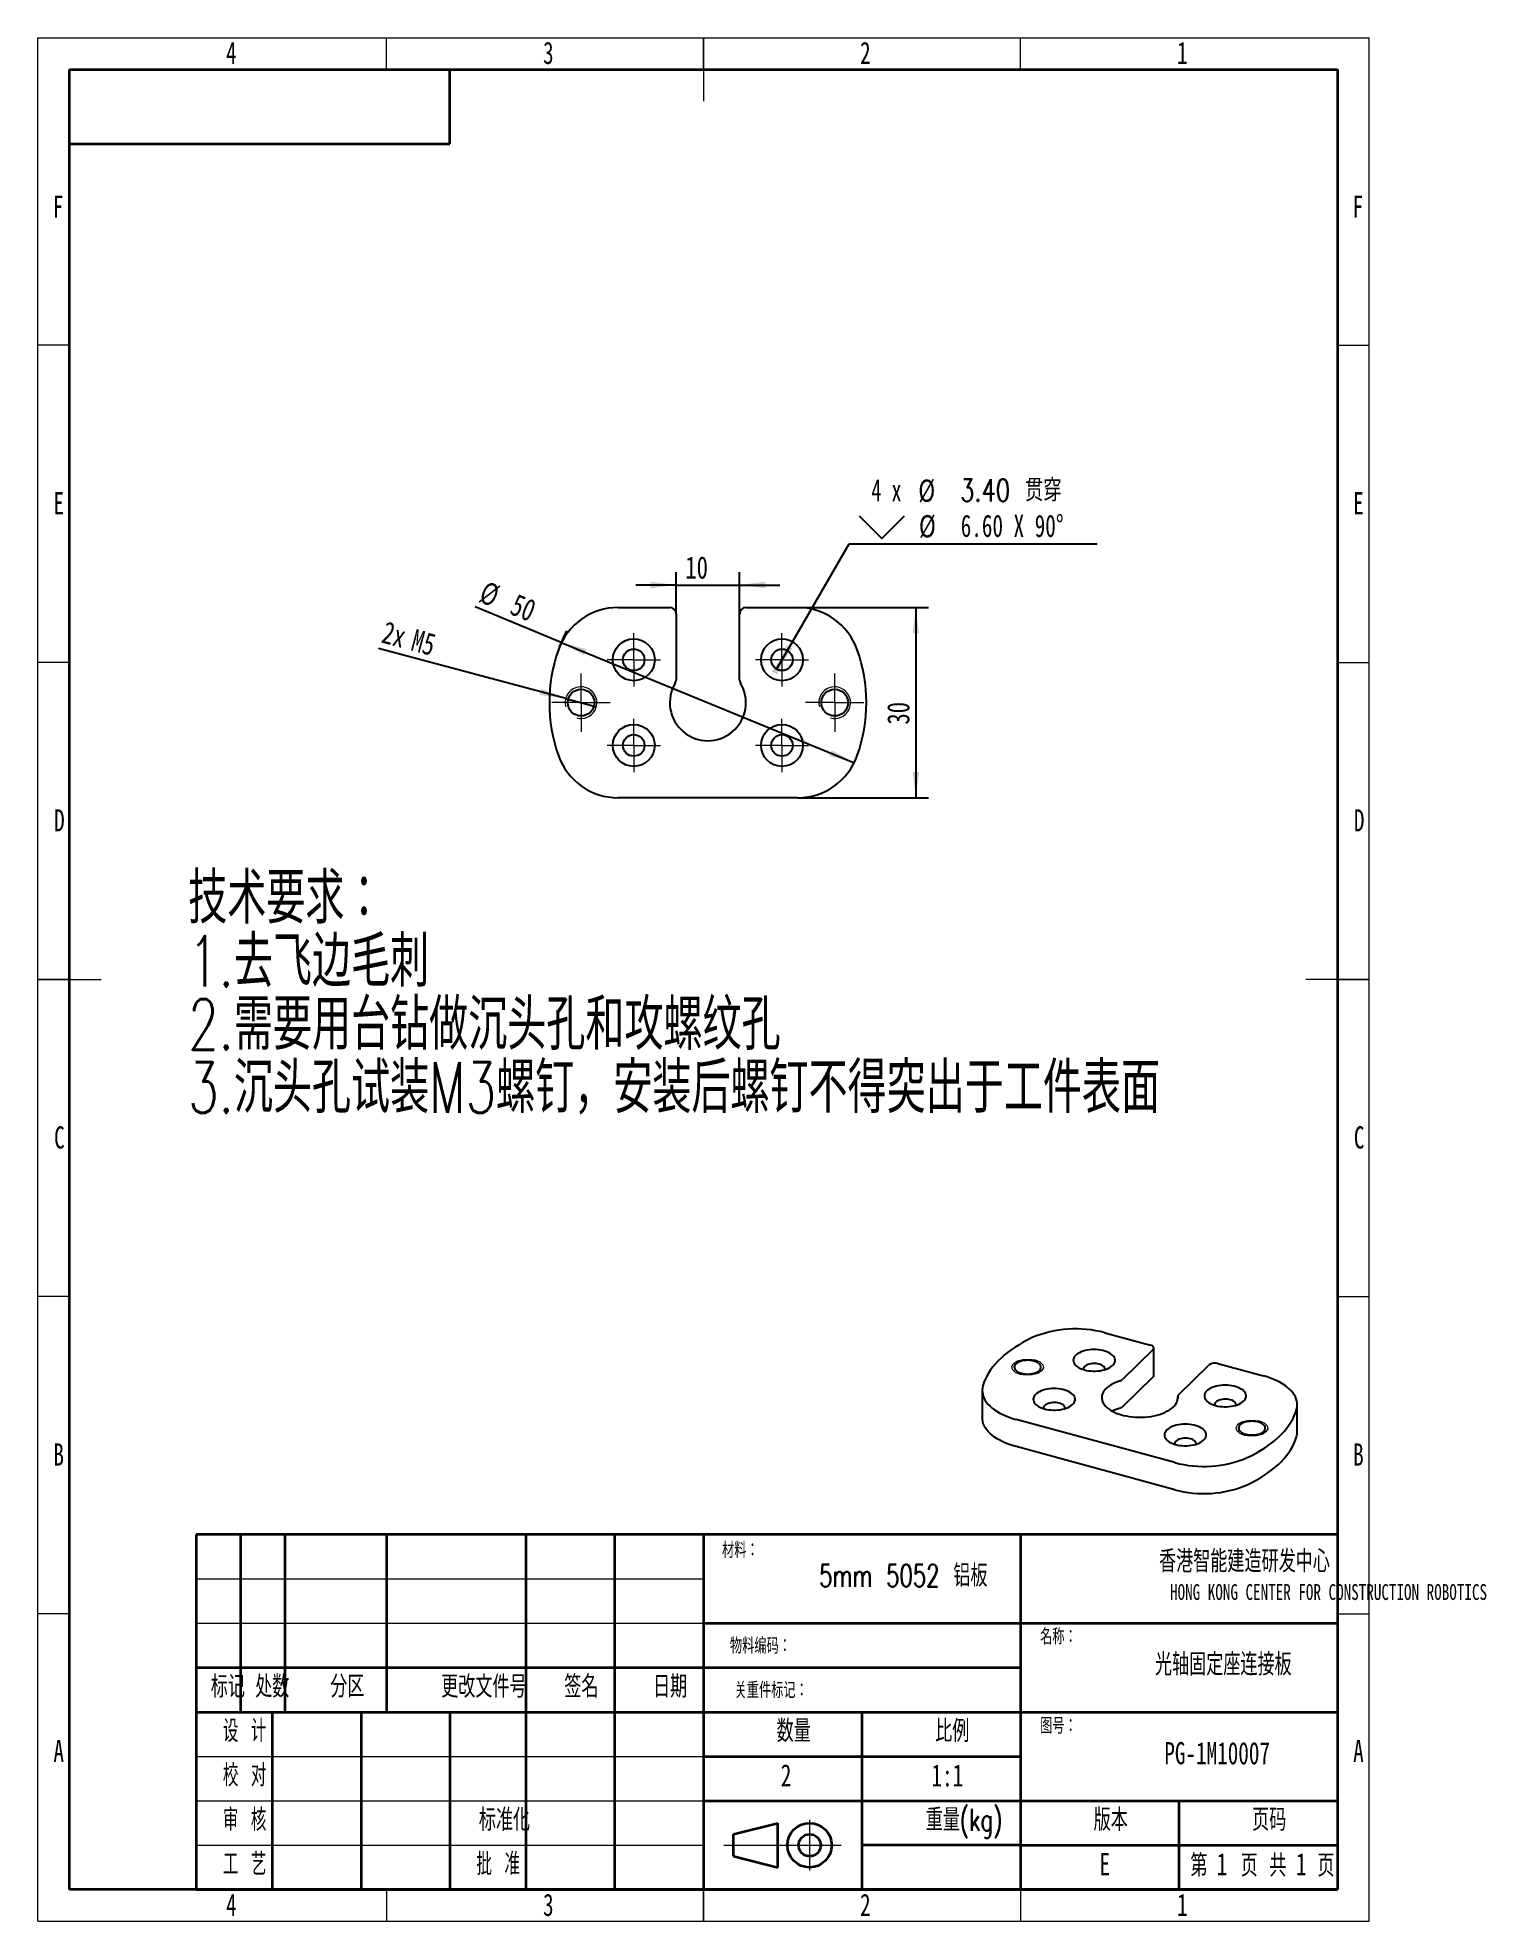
# Model space of a CAD drawing. Header units: millimetres. Extents: x 0 to 228, y 0 to 297.
import ezdxf

# ---------------------------------------------------------------- set-up
doc = ezdxf.new("R2010")
doc.units = ezdxf.units.MM
doc.linetypes.add('CENTERX2', pattern=[20.32, 12.7, -2.54, 2.54, -2.54])
for name, color, linetype, lineweight in [('标注层', 5, 'Continuous', 25), ('粗实线层', 7, 'Continuous', 25), ('轮廓实线层', 7, 'Continuous', 50)]:
    doc.layers.add(name, color=color, linetype=linetype, lineweight=lineweight)
doc.layers.add('细实线层', color=7, linetype='Continuous')
doc.styles.add('SLDTEXTSTYLE0', font='TXT', dxfattribs={"width": 0.7, "bigfont": 'bigfont'})
doc.styles.add('SLDTEXTSTYLE1', font='TXT', dxfattribs={"width": 0.633333, "bigfont": 'bigfont'})
doc.styles.add('SLDTEXTSTYLE2', font='TXT', dxfattribs={"width": 0.7})
doc.styles.add('SLDTEXTSTYLE3', font='TXT', dxfattribs={"width": 0.75})
doc.styles.add('SLDTEXTSTYLE4', font='TXT', dxfattribs={"width": 0.666667})
doc.styles.add('SLDTEXTSTYLE5', font='TXT', dxfattribs={"width": 0.75, "bigfont": 'bigfont'})
doc.dimstyles.new('SLDDIMSTYLE0', dxfattribs={"dimtxt": 3.5, "dimasz": 4.08, "dimexe": 0, "dimexo": 0.0625, "dimgap": 0.875, "dimtad": 0, "dimtih": 1, "dimtoh": 1, "dimrnd": 1e-09, "dimzin": 4, "dimdsep": 46, "dimtxsty": 'SLDTEXTSTYLE3', "dimsah": 1, "dimcen": 0, "dimadec": 0, "dimazin": 1, "dimtfac": 1, "dimtmove": 0, "dimatfit": 3, "dimfxl": 1, "dimfrac": 2, "dimtolj": 1, "dimtzin": 12, "dimarcsym": 0})
doc.dimstyles.new('SLDDIMSTYLE1', dxfattribs={"dimtxt": 3.5, "dimasz": 4.08, "dimexe": 0, "dimexo": 0.0625, "dimgap": 0.875, "dimtad": 1, "dimrnd": 1e-09, "dimzin": 12, "dimdsep": 46, "dimtxsty": 'SLDTEXTSTYLE3', "dimblk1": 'NONE', "dimsah": 1, "dimcen": 0, "dimadec": 0, "dimazin": 3, "dimtfac": 1, "dimtmove": 0, "dimatfit": 3, "dimldrblk": 'NONE', "dimfxl": 1, "dimfrac": 2, "dimtolj": 1, "dimtzin": 12, "dimarcsym": 0})
doc.dimstyles.new('SLDDIMSTYLE2', dxfattribs={"dimtxt": 3.5, "dimasz": 4.08, "dimexe": 0, "dimexo": 0.0625, "dimgap": 0.875, "dimtad": 1, "dimdec": 0, "dimrnd": 1e-09, "dimzin": 12, "dimdsep": 46, "dimtxsty": 'SLDTEXTSTYLE3', "dimsah": 1, "dimcen": 0, "dimadec": 0, "dimazin": 3, "dimtfac": 1, "dimtdec": 0, "dimtmove": 0, "dimatfit": 3, "dimfxl": 1, "dimfrac": 2, "dimtolj": 1, "dimtzin": 12, "dimarcsym": 0})
doc.dimstyles.new('SLDDIMSTYLE3', dxfattribs={"dimtxt": 3.5, "dimasz": 4.08, "dimexe": 0, "dimexo": 0.0625, "dimgap": 0.875, "dimtad": 1, "dimdec": 0, "dimrnd": 1e-09, "dimzin": 12, "dimdsep": 46, "dimtxsty": 'SLDTEXTSTYLE3', "dimsah": 1, "dimcen": 0.09, "dimadec": 0, "dimazin": 3, "dimtfac": 1, "dimtdec": 0, "dimtofl": 0, "dimtmove": 0, "dimatfit": 3, "dimfxl": 1, "dimfrac": 2, "dimtolj": 1, "dimtzin": 12, "dimarcsym": 0})
doc.dimstyles.new('SLDDIMSTYLE4', dxfattribs={"dimtxt": 3.5, "dimasz": 4.08, "dimexe": 0, "dimexo": 0.0625, "dimgap": 0.875, "dimtad": 1, "dimdec": 0, "dimrnd": 1e-09, "dimzin": 12, "dimdsep": 46, "dimtxsty": 'SLDTEXTSTYLE3', "dimsah": 1, "dimcen": 0.09, "dimadec": 0, "dimazin": 3, "dimtfac": 1, "dimtdec": 0, "dimtmove": 0, "dimatfit": 0, "dimfxl": 1, "dimfrac": 2, "dimtolj": 1, "dimtzin": 12, "dimarcsym": 0})

# ---------------------------------------------------------------- blocks, each defined once
blk = doc.blocks.new('SW_SYMBOL_HOLE_SINK')
at = {"layer": '标注层', "color": 0}
for p, q in [((0, 875), (800, 75)), ((800, 75), (1600, 875))]:
    blk.add_line(p, q, dxfattribs=at)
blk = doc.blocks.new('_D')
at = {"layer": '标注层'}
for p, q in [((118.25, 200.38), (127.97, 217.21)), ((127.97, 217.21), (167.09, 217.21)), ((116.55, 197.43), (118.25, 200.38))]:
    blk.add_line(p, q, dxfattribs=at)
for points in [[(118.25, 200.38), (115.77, 197.1), (116.65, 196.59)], [(116.55, 197.43), (119.03, 200.71), (118.15, 201.22)]]:
    blk.add_solid(points, dxfattribs=at)
at = {"layer": '标注层', "xscale": 0.0044707031, "yscale": 0.0044707031, "zscale": 0.0044707031}
blk.add_blockref('SW_SYMBOL_HOLE_SINK', (129.55, 217.7), dxfattribs=at)
at = {"layer": '标注层', "char_height": 3.5, "attachment_point": 1}
for s, insert, style in [('4 x', (131.49, 227.39), 'SLDTEXTSTYLE4'), ('%%c', (138.9, 227.33), 'SLDTEXTSTYLE3'), ('3.40 贯穿', (145.5, 227.39), 'SLDTEXTSTYLE5'), ('%%c', (139, 221.72), 'SLDTEXTSTYLE3'), ('6.60 X 90°', (145.59, 221.78), 'SLDTEXTSTYLE2')]:
    blk.add_mtext(s, dxfattribs=dict(at, insert=insert, style=style))
blk = doc.blocks.new('_D_1')
at = {"layer": '标注层'}
for q in [(53.77, 200.71), (88.12, 191.51)]:
    blk.add_line((83.29, 192.8), q, dxfattribs=at)
blk.add_solid([(83.29, 192.8), (79.48, 194.35), (79.22, 193.37)], dxfattribs=at)
at = {"layer": '标注层', "char_height": 3.5, "attachment_point": 1, "rotation": 345, "style": 'SLDTEXTSTYLE3'}
for s, insert in [('2x', (54.94, 205.06)), ('M5', (59.6, 203.81))]:
    blk.add_mtext(s, dxfattribs=dict(at, insert=insert))
blk = doc.blocks.new('_None')
blk = doc.blocks.new('_D_2')
at = {"layer": '标注层'}
for q in [(69, 207.25), (128.83, 182.65)]:
    blk.add_line((82.58, 201.66), q, dxfattribs=at)
blk.add_arc((105.71, 192.16), 25, 153.0772, 160.5288, dxfattribs=at)
for points in [[(82.58, 201.66), (86.17, 199.64), (86.55, 200.58)], [(128.83, 182.65), (125.25, 184.67), (124.86, 183.73)]]:
    blk.add_solid(points, dxfattribs=at)
at = {"layer": '标注层', "char_height": 3.5, "attachment_point": 1, "rotation": 337.6511, "style": 'SLDTEXTSTYLE3'}
for s, insert in [('%%c', (70.71, 211.41)), ('50', (75.61, 209.45))]:
    blk.add_mtext(s, dxfattribs=dict(at, insert=insert))
blk = doc.blocks.new('_D_3')
at = {"layer": '标注层'}
for p, q in [((119.85, 207.16), (140.5, 207.16)), ((138.5, 207.16), (138.5, 177.16)), ((119.85, 177.16), (140.5, 177.16))]:
    blk.add_line(p, q, dxfattribs=at)
for points in [[(138.5, 207.16), (138, 203.08), (139.01, 203.08)], [(138.5, 177.16), (139.01, 181.24), (138, 181.24)]]:
    blk.add_solid(points, dxfattribs=at)
at = {"layer": '标注层', "insert": (133.99, 188.69), "char_height": 3.5, "attachment_point": 1, "rotation": 90, "style": 'SLDTEXTSTYLE3'}
blk.add_mtext('30', dxfattribs=at)
blk = doc.blocks.new('_D_4')
at = {"layer": '标注层'}
for p, q in [((100.71, 206.16), (100.71, 212.7)), ((110.71, 206.16), (110.71, 212.7)), ((100.71, 210.7), (94.36, 210.7)), ((100.71, 210.7), (110.71, 210.7)), ((110.71, 210.7), (117.06, 210.7))]:
    blk.add_line(p, q, dxfattribs=at)
for points in [[(100.71, 210.7), (96.63, 211.21), (96.63, 210.19)], [(110.71, 210.7), (114.79, 210.19), (114.79, 211.21)]]:
    blk.add_solid(points, dxfattribs=at)
at = {"layer": '标注层', "insert": (102.15, 215.21), "char_height": 3.5, "attachment_point": 1, "style": 'SLDTEXTSTYLE3'}
blk.add_mtext('10', dxfattribs=at)
blk = doc.blocks.new('SW_CENTERMARKSYMBOL_0')
at = {"color": 0, "linetype": 'Continuous', "lineweight": 18}
for p, q in [((0, 2.5), (0, 4.2)), ((-2.5, 0), (-4.2, 0)), ((0, 0), (-2.5, 0)), ((0, 0), (0, 2.5)), ((0, 0), (0, -2.5)), ((0, 0), (2.5, 0)), ((2.5, 0), (4.2, 0)), ((0, -2.5), (0, -4.2))]:
    blk.add_line(p, q, dxfattribs=at)
blk = doc.blocks.new('SW_CENTERMARKSYMBOL_1')
at = {"color": 0, "linetype": 'Continuous', "lineweight": 18}
for p, q in [((0, 2.5), (0, 4.2)), ((-2.5, 0), (-4.2, 0)), ((0, 0), (-2.5, 0)), ((0, 0), (0, 2.5)), ((0, 0), (0, -2.5)), ((0, 0), (2.5, 0)), ((2.5, 0), (4.2, 0)), ((0, -2.5), (0, -4.2))]:
    blk.add_line(p, q, dxfattribs=at)
blk = doc.blocks.new('SW_CENTERMARKSYMBOL_2')
at = {"color": 0, "linetype": 'Continuous', "lineweight": 18}
for p, q in [((0, 2.5), (0, 4.2)), ((-2.5, 0), (-4.2, 0)), ((0, 0), (-2.5, 0)), ((0, 0), (0, 2.5)), ((0, 0), (0, -2.5)), ((0, 0), (2.5, 0)), ((2.5, 0), (4.2, 0)), ((0, -2.5), (0, -4.2))]:
    blk.add_line(p, q, dxfattribs=at)
blk = doc.blocks.new('SW_CENTERMARKSYMBOL_3')
at = {"color": 0, "linetype": 'Continuous', "lineweight": 18}
for p, q in [((0, 2.5), (0, 4.2)), ((-2.5, 0), (-4.2, 0)), ((0, 0), (-2.5, 0)), ((0, 0), (0, 2.5)), ((0, 0), (0, -2.5)), ((0, 0), (2.5, 0)), ((2.5, 0), (4.2, 0)), ((0, -2.5), (0, -4.2))]:
    blk.add_line(p, q, dxfattribs=at)
blk = doc.blocks.new('SW_CENTERMARKSYMBOL_4')
at = {"color": 0, "linetype": 'Continuous', "lineweight": 18}
for p, q in [((0, 2.5), (0, 4.6)), ((-2.5, 0), (-4.6, 0)), ((0, 0), (-2.5, 0)), ((0, 0), (0, 2.5)), ((0, 0), (0, -2.5)), ((0, 0), (2.5, 0)), ((2.5, 0), (4.6, 0)), ((0, -2.5), (0, -4.6))]:
    blk.add_line(p, q, dxfattribs=at)
blk = doc.blocks.new('SW_CENTERMARKSYMBOL_5')
at = {"color": 0, "linetype": 'Continuous', "lineweight": 18}
for p, q in [((0, 2.5), (0, 4.6)), ((-2.5, 0), (-4.6, 0)), ((0, 0), (-2.5, 0)), ((0, 0), (0, 2.5)), ((0, 0), (0, -2.5)), ((0, 0), (2.5, 0)), ((2.5, 0), (4.6, 0)), ((0, -2.5), (0, -4.6))]:
    blk.add_line(p, q, dxfattribs=at)

msp = doc.modelspace()

# ---------------------------------------------------------------- linework, layer by layer
at = {"color": 7, "linetype": 'Continuous', "lineweight": 18}
for p, q in [((0, 0), (0, 297)), ((0, 297), (210, 297)), ((210, 0), (210, 297)), ((0, 0), (210, 0))]:
    msp.add_line(p, q, dxfattribs=at)
at = {"color": 7, "linetype": 'Continuous', "lineweight": 25}
for p, q in [((91.565, 207.156), (99.707, 207.156)), ((100.707, 206.156), (100.707, 195.761)), ((110.707, 195.761), (110.707, 206.156)), ((111.707, 207.156), (119.849, 207.156)), ((119.849, 177.156), (91.565, 177.156)), ((168.32, 92.801), (175.521, 90.844)), ((175.939, 90.148), (171.088, 85.413)), ((176.054, 86.102), (176.054, 90.388)), ((179.932, 83.009), (184.783, 87.744)), ((186.134, 87.959), (193.335, 86.002)), ((148.986, 83.691), (148.986, 79.405)), ((175.939, 85.862), (171.088, 81.127)), ((179.816, 82.769), (179.816, 82.384)), ((198.668, 77.161), (198.668, 81.447)), ((179.334, 72.337), (154.319, 79.135)), ((179.334, 68.051), (154.319, 74.85))]:
    msp.add_line(p, q, dxfattribs=at)
at = {"color": 7, "linetype": 'Continuous', "lineweight": 25, "flags": 128}
for points in [[(156.87, 92.03), (156.149, 91.674), (155.457, 91.302), (154.794, 90.917), (154.161, 90.519), (153.56, 90.108), (152.991, 89.684), (152.456, 89.25), (151.954, 88.804), (151.488, 88.349), (151.057, 87.885), (150.663, 87.412), (150.305, 86.931), (149.986, 86.443), (149.704, 85.949), (149.461, 85.45), (149.257, 84.946), (149.092, 84.438)], [(165.097, 86.951), (165.427, 86.872), (165.773, 86.813), (166.128, 86.774), (166.49, 86.756), (166.853, 86.758), (167.214, 86.78), (167.568, 86.823), (167.911, 86.886), (168.238, 86.968), (168.546, 87.067), (168.83, 87.184), (169.088, 87.316), (169.317, 87.462), (169.512, 87.619), (169.673, 87.787), (169.797, 87.963), (169.882, 88.145), (169.929, 88.331), (169.935, 88.518), (169.901, 88.705), (169.827, 88.888), (169.715, 89.066), (169.566, 89.237), (169.381, 89.398), (169.162, 89.548), (168.913, 89.684), (168.637, 89.806), (168.336, 89.911), (168.014, 89.998), (167.676, 90.067), (167.325, 90.116), (166.966, 90.145), (166.603, 90.153), (166.24, 90.141), (165.882, 90.108), (165.533, 90.055), (165.198, 89.983), (164.88, 89.892), (164.583, 89.784), (164.311, 89.659), (164.068, 89.52), (163.856, 89.368), (163.677, 89.205), (163.535, 89.033), (163.43, 88.854), (163.364, 88.669), (163.338, 88.483), (163.351, 88.296), (163.405, 88.11), (163.498, 87.929), (163.629, 87.755), (163.797, 87.589), (163.999, 87.433), (164.233, 87.29), (164.496, 87.16), (164.785, 87.047), (165.097, 86.951)], [(175.939, 90.148), (176.013, 90.241), (176.05, 90.34), (176.049, 90.441), (176.01, 90.54), (175.934, 90.633), (175.824, 90.717), (175.684, 90.788), (175.521, 90.844)], [(155.159, 86.42), (155.427, 86.359), (155.708, 86.317), (155.999, 86.297), (156.292, 86.297), (156.582, 86.319), (156.863, 86.361), (157.13, 86.423), (157.378, 86.503), (157.602, 86.6), (157.797, 86.713), (157.961, 86.838), (158.088, 86.974), (158.178, 87.118), (158.228, 87.266), (158.237, 87.417), (158.206, 87.567), (158.134, 87.714), (158.023, 87.853), (157.876, 87.984), (157.695, 88.102), (157.483, 88.207), (157.246, 88.295), (156.987, 88.366), (156.711, 88.417), (156.424, 88.448), (156.132, 88.458), (155.84, 88.447), (155.553, 88.415), (155.278, 88.363), (155.02, 88.292), (154.784, 88.202), (154.574, 88.097), (154.394, 87.978), (154.248, 87.847), (154.139, 87.707), (154.069, 87.561), (154.04, 87.41), (154.051, 87.26), (154.103, 87.111), (154.194, 86.968), (154.323, 86.832), (154.488, 86.708), (154.685, 86.596), (154.91, 86.499), (155.159, 86.42)], [(168.329, 86.994), (168.337, 87.07), (168.32, 87.207), (168.261, 87.341), (168.163, 87.469), (168.027, 87.587), (167.856, 87.692), (167.656, 87.783), (167.431, 87.857), (167.186, 87.911), (166.927, 87.945), (166.661, 87.958), (166.395, 87.949), (166.135, 87.919), (165.887, 87.868), (165.658, 87.798), (165.452, 87.71), (165.276, 87.607), (165.134, 87.491), (165.028, 87.365), (164.962, 87.232), (164.937, 87.095), (164.946, 86.994)], [(149.092, 84.438), (149.019, 84.107), (148.987, 83.774), (148.998, 83.44), (149.05, 83.108), (149.144, 82.778), (149.28, 82.451), (149.456, 82.13), (149.672, 81.816), (149.927, 81.509), (150.22, 81.212), (150.55, 80.925), (150.916, 80.649), (151.315, 80.386), (151.747, 80.137), (152.208, 79.904), (152.699, 79.685), (153.215, 79.484), (153.756, 79.301), (154.319, 79.135)], [(158.797, 80.801), (159.127, 80.723), (159.472, 80.664), (159.828, 80.625), (160.19, 80.606), (160.553, 80.608), (160.914, 80.631), (161.268, 80.674), (161.611, 80.736), (161.938, 80.818), (162.245, 80.918), (162.53, 81.034), (162.788, 81.166), (163.016, 81.312), (163.212, 81.47), (163.373, 81.638), (163.496, 81.814), (163.582, 81.996), (163.628, 82.182), (163.634, 82.369), (163.601, 82.555), (163.527, 82.739), (163.415, 82.917), (163.265, 83.088), (163.08, 83.249), (162.862, 83.399), (162.613, 83.535), (162.336, 83.656), (162.035, 83.762), (161.714, 83.849), (161.375, 83.918), (161.025, 83.967), (160.665, 83.996), (160.302, 84.004), (159.939, 83.992), (159.581, 83.959), (159.233, 83.906), (158.897, 83.834), (158.579, 83.743), (158.283, 83.635), (158.011, 83.51), (157.768, 83.371), (157.555, 83.219), (157.377, 83.056), (157.234, 82.884), (157.129, 82.704), (157.063, 82.52), (157.037, 82.333), (157.051, 82.146), (157.105, 81.961), (157.198, 81.78), (157.329, 81.605), (157.496, 81.439), (157.698, 81.283), (157.932, 81.14), (158.196, 81.011), (158.485, 80.898), (158.797, 80.801)], [(170.721, 85.213), (170.307, 85.071), (169.917, 84.913), (169.554, 84.738), (169.22, 84.549), (168.918, 84.346), (168.649, 84.13), (168.416, 83.904), (168.22, 83.669), (168.063, 83.427), (167.945, 83.178), (167.867, 82.925), (167.83, 82.67), (167.834, 82.414), (167.88, 82.16), (167.966, 81.908), (168.092, 81.66), (168.258, 81.419), (168.462, 81.186), (168.702, 80.962), (168.978, 80.749), (169.287, 80.549), (169.627, 80.362), (169.996, 80.191), (170.391, 80.036), (170.81, 79.898), (171.249, 79.778), (171.706, 79.678), (172.177, 79.598), (172.66, 79.538), (173.151, 79.498), (173.647, 79.48), (174.143, 79.483), (174.638, 79.507), (175.127, 79.552), (175.607, 79.618), (176.075, 79.704), (176.528, 79.809), (176.962, 79.934), (177.374, 80.076), (177.762, 80.236), (178.123, 80.412), (178.455, 80.602), (178.755, 80.806), (179.021, 81.022), (179.252, 81.249), (179.445, 81.484), (179.6, 81.728), (179.716, 81.976), (179.791, 82.229), (179.825, 82.485), (179.818, 82.74)], [(185.777, 81.33), (186.108, 81.252), (186.453, 81.193), (186.808, 81.154), (187.17, 81.135), (187.534, 81.137), (187.894, 81.16), (188.248, 81.203), (188.591, 81.265), (188.918, 81.347), (189.226, 81.447), (189.51, 81.563), (189.768, 81.695), (189.997, 81.841), (190.192, 81.999), (190.353, 82.167), (190.477, 82.343), (190.562, 82.525), (190.609, 82.711), (190.615, 82.898), (190.581, 83.084), (190.508, 83.268), (190.395, 83.446), (190.246, 83.617), (190.061, 83.778), (189.842, 83.928), (189.593, 84.064), (189.317, 84.185), (189.016, 84.291), (188.694, 84.378), (188.356, 84.447), (188.005, 84.496), (187.646, 84.524), (187.283, 84.533), (186.92, 84.521), (186.562, 84.488), (186.213, 84.435), (185.878, 84.363), (185.56, 84.272), (185.263, 84.164), (184.991, 84.039), (184.748, 83.9), (184.536, 83.748), (184.357, 83.585), (184.215, 83.413), (184.11, 83.233), (184.044, 83.049), (184.018, 82.862), (184.032, 82.675), (184.085, 82.49), (184.178, 82.309), (184.309, 82.134), (184.477, 81.968), (184.679, 81.812), (184.913, 81.669), (185.176, 81.54), (185.465, 81.427), (185.777, 81.33)], [(198.562, 80.699), (198.635, 81.031), (198.667, 81.364), (198.656, 81.698), (198.604, 82.03), (198.51, 82.36), (198.374, 82.686), (198.198, 83.007), (197.982, 83.322), (197.727, 83.629), (197.433, 83.926), (197.103, 84.213), (196.738, 84.489), (196.339, 84.751), (195.907, 85), (195.446, 85.234), (194.955, 85.452), (194.439, 85.653), (193.898, 85.837), (193.335, 86.002)], [(162.028, 80.845), (162.037, 80.92), (162.019, 81.057), (161.961, 81.191), (161.862, 81.319), (161.726, 81.437), (161.556, 81.543), (161.356, 81.634), (161.13, 81.707), (160.885, 81.762), (160.627, 81.796), (160.361, 81.808), (160.095, 81.8), (159.835, 81.769), (159.587, 81.719), (159.357, 81.649), (159.152, 81.561), (158.976, 81.458), (158.833, 81.341), (158.728, 81.215), (158.662, 81.082), (158.637, 80.945), (158.645, 80.845)], [(189.009, 81.374), (189.017, 81.449), (189, 81.586), (188.941, 81.72), (188.843, 81.848), (188.707, 81.966), (188.536, 82.072), (188.336, 82.163), (188.111, 82.236), (187.866, 82.291), (187.607, 82.325), (187.342, 82.337), (187.075, 82.328), (186.815, 82.298), (186.567, 82.248), (186.338, 82.177), (186.132, 82.09), (185.956, 81.987), (185.814, 81.87), (185.708, 81.744), (185.642, 81.611), (185.617, 81.474), (185.626, 81.374)], [(190.784, 73.107), (191.504, 73.464), (192.197, 73.835), (192.86, 74.22), (193.493, 74.619), (194.094, 75.03), (194.663, 75.453), (195.198, 75.888), (195.7, 76.333), (196.166, 76.789), (196.597, 77.253), (196.991, 77.726), (197.349, 78.207), (197.668, 78.694), (197.95, 79.188), (198.193, 79.688), (198.397, 80.192), (198.562, 80.699)], [(154.319, 74.85), (153.756, 75.015), (153.215, 75.198), (152.699, 75.4), (152.208, 75.618), (151.747, 75.852), (151.315, 76.1), (150.916, 76.363), (150.55, 76.639), (150.22, 76.926), (149.927, 77.223), (149.672, 77.53), (149.456, 77.844), (149.28, 78.165), (149.144, 78.492), (149.05, 78.822), (148.998, 79.154), (148.986, 79.405)], [(179.477, 75.181), (179.807, 75.103), (180.152, 75.044), (180.508, 75.005), (180.87, 74.986), (181.233, 74.988), (181.594, 75.011), (181.948, 75.053), (182.291, 75.116), (182.618, 75.198), (182.926, 75.297), (183.21, 75.414), (183.468, 75.546), (183.696, 75.692), (183.892, 75.85), (184.053, 76.018), (184.177, 76.194), (184.262, 76.376), (184.308, 76.561), (184.314, 76.749), (184.281, 76.935), (184.207, 77.118), (184.095, 77.297), (183.945, 77.467), (183.76, 77.628), (183.542, 77.778), (183.293, 77.915), (183.016, 78.036), (182.715, 78.141), (182.394, 78.229), (182.056, 78.297), (181.705, 78.346), (181.345, 78.375), (180.982, 78.383), (180.619, 78.371), (180.261, 78.338), (179.913, 78.286), (179.577, 78.213), (179.259, 78.122), (178.963, 78.014), (178.691, 77.89), (178.448, 77.751), (178.235, 77.599), (178.057, 77.435), (177.914, 77.263), (177.809, 77.084), (177.744, 76.9), (177.717, 76.713), (177.731, 76.526), (177.785, 76.341), (177.878, 76.16), (178.009, 75.985), (178.176, 75.819), (178.378, 75.663), (178.613, 75.52), (178.876, 75.391), (179.165, 75.277), (179.477, 75.181)], [(190.535, 76.805), (190.803, 76.744), (191.085, 76.703), (191.375, 76.682), (191.668, 76.683), (191.958, 76.704), (192.24, 76.746), (192.507, 76.808), (192.755, 76.888), (192.979, 76.986), (193.174, 77.098), (193.337, 77.224), (193.465, 77.359), (193.555, 77.503), (193.605, 77.652), (193.614, 77.803), (193.582, 77.953), (193.511, 78.099), (193.4, 78.239), (193.253, 78.369), (193.072, 78.488), (192.86, 78.592), (192.623, 78.681), (192.363, 78.751), (192.088, 78.802), (191.801, 78.833), (191.509, 78.843), (191.217, 78.832), (190.93, 78.8), (190.655, 78.748), (190.397, 78.677), (190.16, 78.588), (189.95, 78.483), (189.771, 78.363), (189.625, 78.233), (189.516, 78.093), (189.446, 77.946), (189.416, 77.796), (189.428, 77.645), (189.479, 77.497), (189.571, 77.353), (189.7, 77.218), (189.865, 77.093), (190.061, 76.981), (190.286, 76.884), (190.535, 76.805)], [(182.708, 75.225), (182.717, 75.3), (182.7, 75.437), (182.641, 75.571), (182.542, 75.699), (182.406, 75.817), (182.236, 75.923), (182.036, 76.013), (181.81, 76.087), (181.565, 76.141), (181.307, 76.175), (181.041, 76.188), (180.775, 76.179), (180.515, 76.149), (180.267, 76.098), (180.037, 76.028), (179.832, 75.94), (179.656, 75.837), (179.513, 75.721), (179.408, 75.595), (179.342, 75.462), (179.317, 75.325), (179.325, 75.225)], [(190.784, 68.822), (191.504, 69.178), (192.197, 69.549), (192.86, 69.935), (193.493, 70.333), (194.094, 70.744), (194.663, 71.168), (195.198, 71.602), (195.7, 72.047), (196.166, 72.503), (196.597, 72.967), (196.991, 73.44), (197.349, 73.921), (197.668, 74.409), (197.95, 74.903), (198.193, 75.402), (198.397, 75.906), (198.562, 76.413)]]:
    msp.add_lwpolyline(points, dxfattribs=at)
at = {"color": 7, "linetype": 'Continuous', "lineweight": 18, "flags": 128}
for points in [[(154.972, 86.237), (154.215, 86.554), (153.75, 86.996), (153.649, 87.496), (153.928, 87.977), (154.542, 88.367), (155.4, 88.606), (156.37, 88.658), (157.305, 88.515), (158.063, 88.198), (158.527, 87.756), (158.628, 87.257), (158.35, 86.775), (157.735, 86.385), (156.877, 86.146), (155.907, 86.094), (154.972, 86.237)], [(190.349, 76.623), (189.591, 76.939), (189.127, 77.381), (189.026, 77.881), (189.304, 78.362), (189.919, 78.752), (190.777, 78.992), (191.747, 79.044), (192.682, 78.9), (193.439, 78.584), (193.904, 78.142), (194.005, 77.642), (193.726, 77.161), (193.112, 76.771), (192.254, 76.531), (191.284, 76.479), (190.349, 76.623)]]:
    msp.add_lwpolyline(points, dxfattribs=at)
at = {"color": 7, "linetype": 'Continuous', "lineweight": 25}
for centre, radius in [((94.016, 198.906), 3.3), ((117.398, 198.906), 3.3), ((94.016, 198.906), 1.7), ((117.398, 198.906), 1.7), ((85.707, 192.156), 2.1), ((125.707, 192.156), 2.1), ((94.016, 185.406), 3.3), ((117.398, 185.406), 3.3), ((94.016, 185.406), 1.7), ((117.398, 185.406), 1.7)]:
    msp.add_circle(centre, radius, dxfattribs=at)
for centre, radius, start, end in [((91.565, 197.156), 10, 90, 160.52878), ((99.707, 206.156), 1, 0, 90), ((111.707, 206.156), 1, 90, 180), ((119.849, 197.156), 10, 19.47122, 90), ((105.707, 192.156), 25, 160.52878, 199.47122), ((105.707, 192.156), 25, 340.52878, 19.47122), ((105.707, 192.156), 6, 148.99728, 31.00272), ((99.707, 195.761), 1, 328.99728, 0), ((111.707, 195.761), 1, 180, 211.00272), ((91.565, 187.156), 10, 199.47122, 270), ((119.849, 187.156), 10, 270, 340.52878), ((163.704, 75.933), 17.488, 74.69665, 113.00348), ((185.676, 86.488), 1.541, 72.69603, 125.39891), ((170.476, 86.096), 0.917, 285.47013, 311.81105), ((175.722, 86.114), 0.332, 310.64064, 357.99746), ((172.717, 74.349), 6.874, 106.88347, 117.86952), ((170.476, 81.811), 0.917, 285.47013, 311.81105), ((180.146, 82.76), 0.329, 130.65883, 183.38729), ((195.957, 77.164), 2.711, 343.926, 359.94264), ((183.95, 89.205), 17.488, 254.69665, 293.00348), ((183.942, 85.033), 17.596, 254.81832, 292.8818)]:
    msp.add_arc(centre, radius, start, end, dxfattribs=at)
at = {"color": 7, "linetype": 'Continuous', "lineweight": 18}
for centre in [(85.707, 192.156), (125.707, 192.156)]:
    msp.add_arc(centre, 2.5, 255, 195, dxfattribs=at)
at = {"layer": '粗实线层', "lineweight": 35}
for p, q in [((65, 280.27), (65, 292)), ((5, 280.27), (65, 280.27)), ((205, 61), (25, 61)), ((25, 61), (25, 5)), ((32, 61), (32, 33)), ((39, 61), (39, 33)), ((55, 61), (55, 33)), ((77, 61), (77, 33)), ((91, 61), (91, 5)), ((105, 61), (105, 5)), ((155, 61), (155, 5)), ((205, 61), (205, 5)), ((105, 47), (205, 47)), ((25, 40), (105, 40)), ((105, 40), (155, 40)), ((25, 33), (205, 33)), ((37, 33), (37, 5)), ((51, 33), (51, 5)), ((65, 33), (65, 5)), ((77, 33), (77, 5)), ((130, 33), (130, 5)), ((105, 26), (155, 26)), ((105, 19), (155, 19)), ((155, 19), (205, 19)), ((180, 19), (180, 5)), ((109.75, 13.75), (116.75, 15.5)), ((116.75, 8.5), (116.75, 15.5)), ((109.75, 10.25), (109.75, 13.75)), ((155, 12), (130, 12)), ((155, 12), (205, 12)), ((109.75, 10.25), (116.75, 8.5)), ((25, 5), (205, 5))]:
    msp.add_line(p, q, dxfattribs=at)
for radius in [3.5, 1.75]:
    msp.add_circle((121.75, 12), radius, dxfattribs=at)
at = {"layer": '细实线层', "lineweight": 18}
for p, q in [((25, 54), (105, 54)), ((25, 47), (105, 47)), ((25, 26), (105, 26)), ((25, 19), (105, 19)), ((25, 12), (105, 12)), ((108.25, 12), (126.75, 12))]:
    msp.add_line(p, q, dxfattribs=at)
at = {"layer": '细实线层', "linetype": 'CENTERX2', "lineweight": 18}
msp.add_line((121.75, 16), (121.75, 8), dxfattribs=at)
at = {"layer": '轮廓实线层', "linetype": 'Continuous', "lineweight": 18}
for p, q in [((55, 292), (55, 297)), ((105, 297.001), (105, 286.999)), ((105, 292), (105, 297)), ((155, 292), (155, 297)), ((5, 248.5), (0, 248.5)), ((205, 248.5), (210, 248.5)), ((5, 198.5), (0, 198.5)), ((205, 198.5), (210, 198.5)), ((-0.001, 148.5), (10.001, 148.5)), ((5, 148.5), (0, 148.5)), ((210.001, 148.5), (199.999, 148.5)), ((205, 148.5), (210, 148.5)), ((5, 98.5), (0, 98.5)), ((205, 98.5), (210, 98.5)), ((5, 48.5), (0, 48.5)), ((205, 48.5), (210, 48.5)), ((105, -0.001), (105, 10.001)), ((55, 5), (55, 0)), ((105, 5), (105, 0)), ((155, 5), (155, 0))]:
    msp.add_line(p, q, dxfattribs=at)
at = {"layer": '轮廓实线层', "linetype": 'Continuous', "lineweight": 35}
for p, q in [((5, 5), (5, 292)), ((5, 292), (205, 292)), ((205, 292), (205, 5)), ((205, 5), (5, 5))]:
    msp.add_line(p, q, dxfattribs=at)

# ---------------------------------------------------------------- block references
at = {"color": 7, "linetype": 'Continuous', "lineweight": 0}
for name, p in [('SW_CENTERMARKSYMBOL_0', (94.016, 198.906)), ('SW_CENTERMARKSYMBOL_3', (117.398, 198.906)), ('SW_CENTERMARKSYMBOL_5', (85.707, 192.156)), ('SW_CENTERMARKSYMBOL_4', (125.707, 192.156)), ('SW_CENTERMARKSYMBOL_1', (94.016, 185.406)), ('SW_CENTERMARKSYMBOL_2', (117.398, 185.406))]:
    msp.add_blockref(name, p, dxfattribs=at)

# ---------------------------------------------------------------- texts
at = {"color": 7, "linetype": 'Continuous', "lineweight": 0, "char_height": 8, "attachment_point": 1, "style": 'SLDTEXTSTYLE0'}
for s, insert in [('技术要求：', (23.748, 165.328)), ('1.去飞边毛刺', (23.748, 155.373)), ('2.需要用台钻做沉头孔和攻螺纹孔', (23.748, 145.417)), ('3.沉头孔试装M3螺钉，安装后螺钉不得突出于工件表面', (23.748, 135.461))]:
    msp.add_mtext(s, dxfattribs=dict(at, insert=insert))
at = {"layer": '细实线层', "attachment_point": 2}
for s, insert, char_height, style in [('材料：', (110.827, 59.78), 2.5, 'SLDTEXTSTYLE0'), ('5mm 5052 铝板', (136.533, 56.262), 3.5, 'SLDTEXTSTYLE0'), ('香港智能建造研发中心', (190.341, 58.519), 3.5, 'SLDTEXTSTYLE0'), ('HONG KONG CENTER FOR CONSTRUCTION ROBOTICS', (203.601, 53.17), 2.5, 'SLDTEXTSTYLE2'), ('物料编码：', (114.002, 44.692), 2.5, 'SLDTEXTSTYLE0'), ('名称：', (161.003, 46.143), 2.5, 'SLDTEXTSTYLE0'), ('光轴固定座连接板', (187.005, 42.262), 3.5, 'SLDTEXTSTYLE0'), ('标记', (30, 38.762), 3.5, 'SLDTEXTSTYLE0'), ('处数', (37.002, 38.762), 3.5, 'SLDTEXTSTYLE0'), ('分区', (48.834, 38.799), 3.5, 'SLDTEXTSTYLE0'), ('更改文件号', (70.38, 38.762), 3.5, 'SLDTEXTSTYLE0'), ('签名', (85.75, 38.762), 3.5, 'SLDTEXTSTYLE0'), ('日期', (99.752, 38.762), 3.5, 'SLDTEXTSTYLE0'), ('关重件标记：', (115.69, 37.692), 2.5, 'SLDTEXTSTYLE0'), ('设 计', (32.641, 31.762), 3.5, 'SLDTEXTSTYLE1'), ('数量', (119.255, 31.762), 3.5, 'SLDTEXTSTYLE0'), ('比例', (144.25, 31.762), 3.5, 'SLDTEXTSTYLE0'), ('图号：', (161.003, 32.086), 2.5, 'SLDTEXTSTYLE0'), ('PG-1M10007', (186.036, 28.262), 3.5, 'SLDTEXTSTYLE2'), ('校 对', (32.643, 24.762), 3.5, 'SLDTEXTSTYLE1'), ('2', (118.044, 24.762), 3.5, 'SLDTEXTSTYLE2'), ('1:1', (143.477, 24.762), 3.5, 'SLDTEXTSTYLE2'), ('审 核', (32.641, 17.762), 3.5, 'SLDTEXTSTYLE1'), ('标准化', (73.627, 17.762), 3.5, 'SLDTEXTSTYLE0'), ('重量(kg)', (146.137, 17.762), 3.5, 'SLDTEXTSTYLE0'), ('版本', (169.25, 17.762), 3.5, 'SLDTEXTSTYLE0'), ('页码', (194.25, 17.762), 3.5, 'SLDTEXTSTYLE0'), ('工 艺', (32.641, 10.762), 3.5, 'SLDTEXTSTYLE1'), ('批 准', (72.643, 10.788), 3.5, 'SLDTEXTSTYLE1'), ('E', (168.318, 10.762), 3.5, 'SLDTEXTSTYLE2'), ('第', (183.159, 10.543), 3.5, 'SLDTEXTSTYLE0'), ('1', (186.794, 10.762), 3.5, 'SLDTEXTSTYLE2'), ('页', (191.104, 10.543), 3.5, 'SLDTEXTSTYLE0'), ('共', (195.609, 10.543), 3.5, 'SLDTEXTSTYLE0'), ('1', (199.294, 10.762), 3.5, 'SLDTEXTSTYLE2'), ('页', (203.199, 10.543), 3.5, 'SLDTEXTSTYLE0')]:
    msp.add_mtext(s, dxfattribs=dict(at, insert=insert, char_height=char_height, style=style))
at = {"layer": '轮廓实线层', "char_height": 3.5, "attachment_point": 2, "style": 'SLDTEXTSTYLE2'}
for s, insert in [('4', (30.544, 296.352)), ('3', (80.544, 296.352)), ('2', (130.544, 296.352)), ('1', (180.544, 296.352)), ('F', (3.224, 272.102)), ('F', (208.224, 272.102)), ('E', (3.318, 225.352)), ('E', (208.318, 225.352)), ('D', (3.43, 175.352)), ('D', (208.43, 175.352)), ('C', (3.427, 125.352)), ('C', (208.427, 125.352)), ('B', (3.32, 75.352)), ('B', (208.32, 75.352)), ('A', (3.32, 28.602)), ('A', (208.32, 28.602)), ('4', (30.544, 4.352)), ('3', (80.544, 4.352)), ('2', (130.544, 4.352)), ('1', (180.544, 4.352))]:
    msp.add_mtext(s, dxfattribs=dict(at, insert=insert))

# ---------------------------------------------------------------- dimensions: what is measured, and where the dimension line sits
at = {"layer": '标注层'}
dim = msp.add_diameter_dim_2p(p1=(118.248, 200.378), p2=(116.548, 197.434), text='4 x <> 贯穿\\P{\\fGDT;w}%%c 6.60 X 90°', dimstyle='SLDDIMSTYLE0', dxfattribs=at)
dim.commit()
dim.dimension.update_dxf_attribs({"geometry": '_D', "text_midpoint": (148.323, 222.821), "dimtype": 163})
dim = msp.add_linear_dim(base=(110.707, 210.701), p1=(100.707, 206.156), p2=(110.707, 206.156), dimstyle='SLDDIMSTYLE4', dxfattribs=at)
dim.commit()
dim.dimension.update_dxf_attribs({"geometry": '_D_4', "text_midpoint": (104.737, 210.701), "dimtype": 160})
dim = msp.add_diameter_dim_2p(p1=(82.585, 201.662), p2=(128.829, 182.65), dimstyle='SLDDIMSTYLE2', dxfattribs=at)
dim.commit()
dim.dimension.update_dxf_attribs({"geometry": '_D_2', "text_midpoint": (73.725, 205.304), "dimtype": 163})
dim = msp.add_diameter_dim_2p(p1=(88.122, 191.509), p2=(83.292, 192.803), text='2xM5', dimstyle='SLDDIMSTYLE1', override={"dimpost": '<>'}, dxfattribs=at)
dim.commit()
dim.dimension.update_dxf_attribs({"geometry": '_D_1', "text_midpoint": (59.289, 199.235), "dimtype": 163})
dim = msp.add_linear_dim(base=(138.504, 177.156), p1=(119.849, 207.156), p2=(119.849, 177.156), angle=90, dimstyle='SLDDIMSTYLE3', dxfattribs=at)
dim.commit()
dim.dimension.update_dxf_attribs({"geometry": '_D_3', "text_midpoint": (138.504, 191.278), "dimtype": 160})

doc.saveas('drawing.dxf')
